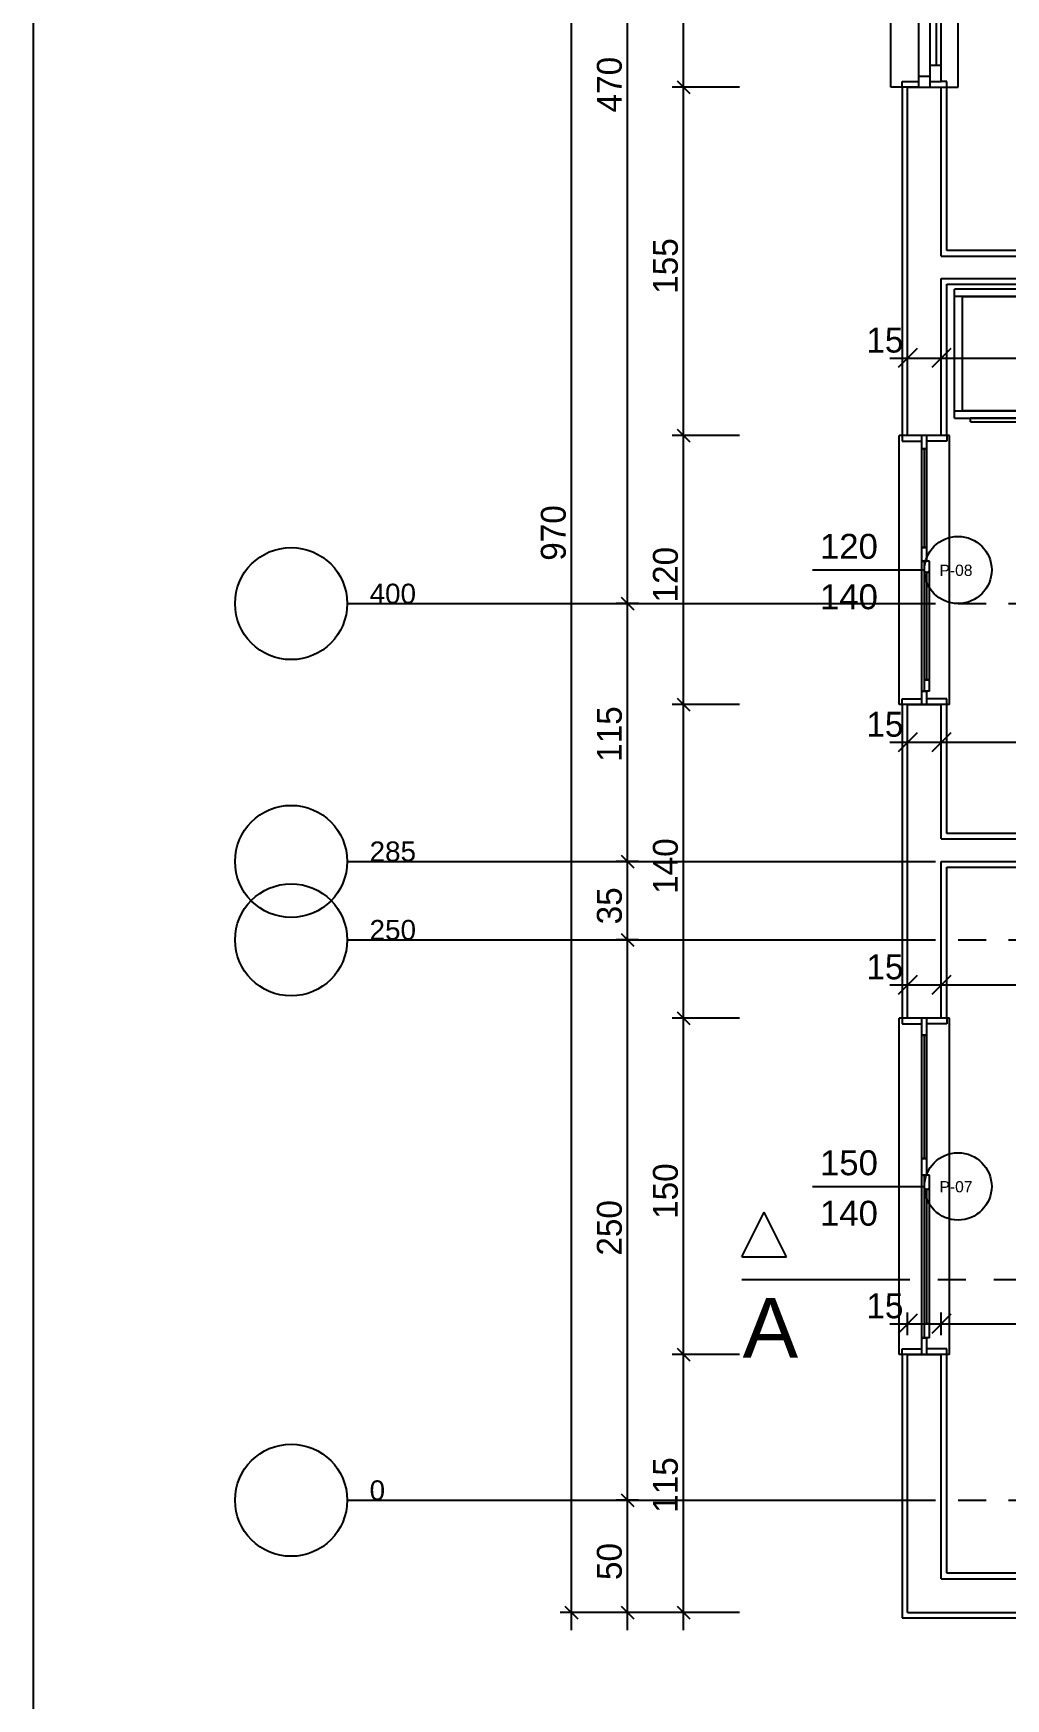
# Model space of a CAD drawing. Header units: metres. Extents: x -220 to 294, y -29 to 18.
# Drawn here: x -65.78 to -61.45, y -1.09 to 6.34 of the extents above; entities that cross this region are included whole.
import ezdxf

# ---------------------------------------------------------------- set-up
doc = ezdxf.new("R2010")
doc.units = ezdxf.units.M
doc.header["$MEASUREMENT"] = 0
doc.linetypes.add('CENTER2', pattern=[1.125, 0.75, -0.125, 0.125, -0.125])
doc.linetypes.add('HIDDEN2', pattern=[0.1875, 0.125, -0.0625])
for name, color, linetype in [('Aks', 7, 'Continuous'), ('Cizgi', 7, 'Continuous'), ('Duvar', 7, 'Continuous'), ('Kapi_Pencere', 7, 'Continuous'), ('Kutuphane', 7, 'Continuous'), ('Olculendirme', 7, 'Continuous'), ('Standart', 7, 'Continuous')]:
    doc.layers.add(name, color=color, linetype=linetype)
doc.styles.add('arial_1_18', font='arial.ttf', dxfattribs={"height": 0.2})
doc.styles.add('comic sans ms_1_18', font='comic.ttf', dxfattribs={"height": 0.2})

msp = doc.modelspace()

# ---------------------------------------------------------------- linework, layer by layer
at = {"layer": 'Aks', "color": 248, "linetype": 'Continuous', "lineweight": -3}
for points in [[(-64.383, 3.8), (-61.883, 3.8)], [(-64.383, 2.65), (-61.883, 2.65)], [(-64.383, 2.3), (-61.883, 2.3)], [(-64.383, -0.2), (-61.883, -0.2)]]:
    msp.add_lwpolyline(points, dxfattribs=at)
at = {"layer": 'Aks', "color": 248, "linetype": 'HIDDEN2', "lineweight": -3}
for points in [[(-61.883, 3.8), (-44.7342, 3.8)], [(-61.883, 2.65), (-44.7342, 2.65)], [(-61.883, 2.3), (-44.7342, 2.3)], [(-61.883, -0.2), (-44.7342, -0.2)]]:
    msp.add_lwpolyline(points, dxfattribs=at)
at = {"layer": 'Aks', "color": 115, "linetype": 'Continuous', "lineweight": -3}
for centre in [(-64.633, 3.8), (-64.633, 2.65), (-64.633, 2.3), (-64.633, -0.2)]:
    msp.add_circle(centre, 0.25, dxfattribs=at)
at = {"layer": 'Cizgi', "color": 216, "linetype": 'Continuous', "lineweight": -3}
msp.add_lwpolyline([(-65.783, 18), (-65.783, -12)], dxfattribs=at)
at = {"layer": 'Duvar', "color": 187, "linetype": 'Continuous', "lineweight": -3}
for points in [[(-61.908, 6.104), (-61.908, 6.129)], [(-61.908, 6.129), (-61.833, 6.129)], [(-61.908, 6.104), (-61.908, 5.25)], [(-61.708, 6.129), (-61.733, 6.129)], [(-61.708, 6.104), (-61.708, 6.129)], [(-61.708, 5.375), (-61.708, 6.104)], [(-57.333, 5.375), (-61.708, 5.375)], [(-61.908, 5.25), (-61.908, 4.55)], [(-61.708, 4.55), (-61.708, 5.225)], [(-61.708, 5.225), (-57.358, 5.225)], [(-61.908, 4.55), (-61.908, 4.525)], [(-61.708, 4.55), (-61.708, 4.525)], [(-61.908, 4.525), (-61.8192, 4.525)], [(-61.708, 4.525), (-61.7967, 4.525)], [(-61.908, 3.35), (-61.908, 3.375)], [(-61.908, 3.375), (-61.8192, 3.375)], [(-61.908, 3.35), (-61.908, 2.65)], [(-61.708, 3.375), (-61.7967, 3.375)], [(-61.708, 3.35), (-61.708, 3.375)], [(-61.708, 2.775), (-61.708, 3.35)], [(-60.4081, 2.775), (-61.708, 2.775)], [(-61.908, 2.65), (-61.908, 1.95)], [(-61.708, 1.95), (-61.708, 2.625)], [(-61.708, 2.625), (-60.4081, 2.625)], [(-61.908, 1.95), (-61.908, 1.925)], [(-61.708, 1.95), (-61.708, 1.925)], [(-61.908, 1.925), (-61.8192, 1.925)], [(-61.708, 1.925), (-61.7967, 1.925)], [(-61.908, 0.45), (-61.908, 0.475)], [(-61.908, 0.475), (-61.8192, 0.475)], [(-61.908, 0.45), (-61.908, -0.725)], [(-61.708, 0.475), (-61.7967, 0.475)], [(-61.708, 0.45), (-61.708, 0.475)], [(-61.708, -0.525), (-61.708, 0.45)], [(-57.958, -0.525), (-61.708, -0.525)], [(-61.908, -0.725), (-57.933, -0.725)]]:
    msp.add_lwpolyline(points, dxfattribs=at)
at = {"layer": 'Duvar', "color": 166, "linetype": 'Continuous', "lineweight": -3}
for points in [[(-61.883, 5.25), (-61.883, 6.104)], [(-61.883, 6.104), (-61.733, 6.104)], [(-61.733, 5.35), (-61.733, 6.104)], [(-61.733, 5.35), (-57.333, 5.35)], [(-61.883, 4.55), (-61.883, 5.25)], [(-61.733, 4.55), (-61.733, 5.25)], [(-61.733, 5.25), (-57.333, 5.25)], [(-61.733, 4.55), (-61.883, 4.55)], [(-61.883, 2.65), (-61.883, 3.35)], [(-61.883, 3.35), (-61.733, 3.35)], [(-61.733, 2.75), (-61.733, 3.35)], [(-61.733, 2.75), (-60.383, 2.75)], [(-61.883, 1.95), (-61.883, 2.65)], [(-61.733, 1.95), (-61.733, 2.65)], [(-61.733, 2.65), (-60.383, 2.65)], [(-61.733, 1.95), (-61.883, 1.95)], [(-61.883, -0.7), (-61.883, 0.45)], [(-61.883, 0.45), (-61.733, 0.45)], [(-61.733, -0.55), (-61.733, 0.45)], [(-61.733, -0.55), (-57.933, -0.55)], [(-61.883, -0.7), (-57.933, -0.7)]]:
    msp.add_lwpolyline(points, dxfattribs=at)
at = {"layer": 'Kapi_Pencere', "color": 98, "linetype": 'Continuous', "lineweight": -3}
for points in [[(-61.958, 6.104), (-61.958, 8.104)], [(-61.658, 6.104), (-61.658, 8.104)], [(-61.833, 6.1528), (-61.833, 7.0796)], [(-61.783, 6.2016), (-61.783, 7.0308)], [(-61.7548, 6.2016), (-61.7548, 7.0308)], [(-61.733, 6.2016), (-61.733, 7.0308)], [(-61.783, 6.1528), (-61.783, 6.2016)], [(-61.783, 6.2016), (-61.7576, 6.2016)], [(-61.783, 6.2016), (-61.733, 6.2016)], [(-61.7576, 6.2016), (-61.7548, 6.2016)], [(-61.7548, 6.2016), (-61.733, 6.2016)], [(-61.733, 6.1288), (-61.733, 6.2016)], [(-61.833, 6.104), (-61.958, 6.104)], [(-61.833, 6.1528), (-61.783, 6.1528)], [(-61.833, 6.104), (-61.833, 6.1528)], [(-61.833, 6.104), (-61.783, 6.104)], [(-61.783, 6.104), (-61.783, 6.1528)], [(-61.783, 6.1288), (-61.733, 6.1288)], [(-61.783, 6.104), (-61.658, 6.104)], [(-61.9205, 3.35), (-61.9205, 4.55)], [(-61.8192, 4.55), (-61.9205, 4.55)], [(-61.7967, 4.55), (-61.8192, 4.55)], [(-61.8192, 4.49), (-61.8192, 4.55)], [(-61.7967, 4.49), (-61.7967, 4.55)], [(-61.6955, 4.55), (-61.7967, 4.55)], [(-61.6955, 3.35), (-61.6955, 4.55)], [(-61.8192, 4.05), (-61.8192, 4.49)], [(-61.8155, 4.49), (-61.8192, 4.49)], [(-61.8192, 4.49), (-61.7967, 4.49)], [(-61.8005, 4.49), (-61.8155, 4.49)], [(-61.808, 4.05), (-61.808, 4.49)], [(-61.7967, 4.49), (-61.8005, 4.49)], [(-61.7967, 4.05), (-61.7967, 4.49)], [(-61.8192, 3.99), (-61.8192, 4.05)], [(-61.8155, 4.05), (-61.8192, 4.05)], [(-61.7967, 4.05), (-61.8192, 4.05)], [(-61.8155, 4.05), (-61.8005, 4.05)], [(-61.7967, 4.05), (-61.8005, 4.05)], [(-61.7967, 3.99), (-61.7967, 4.05)], [(-62.308, 3.95), (-61.808, 3.95)], [(-61.8192, 3.41), (-61.8192, 3.99)], [(-61.808, 3.99), (-61.8192, 3.99)], [(-61.8192, 3.99), (-61.7967, 3.99)], [(-61.7967, 3.99), (-61.808, 3.99)], [(-61.808, 3.94), (-61.808, 3.99)], [(-61.7855, 3.99), (-61.808, 3.99)], [(-61.808, 3.46), (-61.808, 3.94)], [(-61.8005, 3.94), (-61.808, 3.94)], [(-61.808, 3.94), (-61.7855, 3.94)], [(-61.8005, 3.94), (-61.793, 3.94)], [(-61.7855, 3.99), (-61.7967, 3.99)], [(-61.7967, 3.46), (-61.7967, 3.94)], [(-61.7855, 3.94), (-61.793, 3.94)], [(-61.7855, 3.94), (-61.7855, 3.99)], [(-61.7855, 3.46), (-61.7855, 3.94)], [(-61.808, 3.41), (-61.808, 3.46)], [(-61.8005, 3.46), (-61.808, 3.46)], [(-61.808, 3.46), (-61.7855, 3.46)], [(-61.793, 3.46), (-61.8005, 3.46)], [(-61.7855, 3.46), (-61.793, 3.46)], [(-61.7855, 3.41), (-61.7855, 3.46)], [(-61.8192, 3.35), (-61.9205, 3.35)], [(-61.8192, 3.35), (-61.8192, 3.41)], [(-61.808, 3.41), (-61.8192, 3.41)], [(-61.8192, 3.41), (-61.7967, 3.41)], [(-61.7967, 3.35), (-61.8192, 3.35)], [(-61.7967, 3.41), (-61.808, 3.41)], [(-61.7855, 3.41), (-61.808, 3.41)], [(-61.7967, 3.35), (-61.7967, 3.41)], [(-61.7855, 3.41), (-61.7967, 3.41)], [(-61.6955, 3.35), (-61.7967, 3.35)], [(-61.9205, 0.45), (-61.9205, 1.95)], [(-61.8192, 1.95), (-61.9205, 1.95)], [(-61.7967, 1.95), (-61.8192, 1.95)], [(-61.8192, 1.875), (-61.8192, 1.95)], [(-61.7967, 1.875), (-61.7967, 1.95)], [(-61.6955, 1.95), (-61.7967, 1.95)], [(-61.6955, 0.45), (-61.6955, 1.95)], [(-61.8192, 1.325), (-61.8192, 1.875)], [(-61.8155, 1.875), (-61.8192, 1.875)], [(-61.8192, 1.875), (-61.7967, 1.875)], [(-61.8005, 1.875), (-61.8155, 1.875)], [(-61.808, 1.325), (-61.808, 1.875)], [(-61.7967, 1.875), (-61.8005, 1.875)], [(-61.7967, 1.325), (-61.7967, 1.875)], [(-61.8192, 1.25), (-61.8192, 1.325)], [(-61.8155, 1.325), (-61.8192, 1.325)], [(-61.7967, 1.325), (-61.8192, 1.325)], [(-61.8155, 1.325), (-61.8005, 1.325)], [(-61.7967, 1.325), (-61.8005, 1.325)], [(-61.7967, 1.25), (-61.7967, 1.325)], [(-62.308, 1.2), (-61.808, 1.2)], [(-61.8192, 0.525), (-61.8192, 1.25)], [(-61.808, 1.25), (-61.8192, 1.25)], [(-61.8192, 1.25), (-61.7967, 1.25)], [(-61.7967, 1.25), (-61.808, 1.25)], [(-61.808, 1.1875), (-61.808, 1.25)], [(-61.7855, 1.25), (-61.808, 1.25)], [(-61.7855, 1.25), (-61.7967, 1.25)], [(-61.7855, 1.1875), (-61.7855, 1.25)], [(-61.808, 0.5875), (-61.808, 1.1875)], [(-61.8005, 1.1875), (-61.808, 1.1875)], [(-61.808, 1.1875), (-61.7855, 1.1875)], [(-61.8005, 1.1875), (-61.793, 1.1875)], [(-61.7967, 0.5875), (-61.7967, 1.1875)], [(-61.7855, 1.1875), (-61.793, 1.1875)], [(-61.7855, 0.5875), (-61.7855, 1.1875)], [(-61.8192, 0.45), (-61.8192, 0.525)], [(-61.808, 0.525), (-61.8192, 0.525)], [(-61.8192, 0.525), (-61.7967, 0.525)], [(-61.808, 0.525), (-61.808, 0.5875)], [(-61.8005, 0.5875), (-61.808, 0.5875)], [(-61.808, 0.5875), (-61.7855, 0.5875)], [(-61.7967, 0.525), (-61.808, 0.525)], [(-61.7855, 0.525), (-61.808, 0.525)], [(-61.793, 0.5875), (-61.8005, 0.5875)], [(-61.7967, 0.45), (-61.7967, 0.525)], [(-61.7855, 0.525), (-61.7967, 0.525)], [(-61.7855, 0.5875), (-61.793, 0.5875)], [(-61.7855, 0.525), (-61.7855, 0.5875)], [(-61.8192, 0.45), (-61.9205, 0.45)], [(-61.7967, 0.45), (-61.8192, 0.45)], [(-61.6955, 0.45), (-61.7967, 0.45)]]:
    msp.add_lwpolyline(points, dxfattribs=at)
for centre in [(-61.658, 3.95), (-61.658, 1.2)]:
    msp.add_circle(centre, 0.15, dxfattribs=at)
at = {"layer": 'Kutuphane', "color": 253, "linetype": 'Continuous', "lineweight": -3}
for points in [[(-60.7738, 5.2024), (-61.6738, 5.2024)], [(-61.6738, 5.1696), (-61.6738, 5.2024)], [(-60.7738, 5.1696), (-61.6738, 5.1696)], [(-61.6738, 4.66), (-61.6738, 5.1696)], [(-61.6378, 5.1696), (-61.6738, 5.1696)], [(-61.6378, 4.66), (-61.6378, 5.1696)], [(-61.6378, 5.1696), (-60.7918, 5.1696)], [(-61.6738, 4.66), (-60.7738, 4.66)], [(-61.6738, 4.66), (-61.6378, 4.66)], [(-61.6738, 4.6271), (-61.6738, 4.66)], [(-61.6738, 4.6271), (-60.7738, 4.6271)], [(-60.7918, 4.66), (-61.6378, 4.66)], [(-60.8278, 4.6271), (-61.6018, 4.6271)], [(-61.6018, 4.6107), (-61.6018, 4.6271)], [(-61.6018, 4.6107), (-60.8278, 4.6107)]]:
    msp.add_lwpolyline(points, dxfattribs=at)
at = {"layer": 'Olculendirme', "color": 47, "linetype": 'Continuous', "lineweight": -3}
for points in [[(-63.383, -0.78), (-63.383, 9.08)], [(-63.133, -0.78), (-63.133, 9.08)], [(-62.883, -0.78), (-62.883, 9.08)], [(-62.633, 6.104), (-62.933, 6.104)], [(-61.883, 4.845), (-61.883, 4.945)], [(-61.733, 4.845), (-61.733, 4.945)], [(-61.963, 4.895), (-44.6542, 4.895)], [(-62.633, 4.55), (-62.933, 4.55)], [(-63.083, 3.8), (-63.183, 3.8)], [(-62.633, 3.35), (-62.933, 3.35)], [(-61.883, 3.1312), (-61.883, 3.2312)], [(-61.733, 3.1312), (-61.733, 3.2312)], [(-61.963, 3.1812), (-44.6542, 3.1812)], [(-63.083, 2.65), (-63.183, 2.65)], [(-63.083, 2.3), (-63.183, 2.3)], [(-61.963, 2.0991), (-55.753, 2.0991)], [(-61.883, 2.0491), (-61.883, 2.1491)], [(-61.733, 2.0491), (-61.733, 2.1491)], [(-62.633, 1.95), (-62.933, 1.95)], [(-61.883, 0.537), (-61.883, 0.637)], [(-61.733, 0.537), (-61.733, 0.637)], [(-61.963, 0.587), (-44.6542, 0.587)], [(-62.633, 0.45), (-62.933, 0.45)], [(-63.083, -0.2), (-63.183, -0.2)], [(-63.333, -0.7), (-63.433, -0.7)], [(-62.883, -0.7), (-63.383, -0.7)], [(-63.083, -0.7), (-63.183, -0.7)], [(-62.633, -0.7), (-62.933, -0.7)]]:
    msp.add_lwpolyline(points, dxfattribs=at)
at = {"layer": 'Olculendirme', "color": 59, "linetype": 'Continuous', "lineweight": -3}
for points in [[(-62.9113, 6.1323), (-62.8547, 6.0757)], [(-61.8406, 4.9374), (-61.9254, 4.8526)], [(-61.6906, 4.9374), (-61.7754, 4.8526)], [(-62.9113, 4.5783), (-62.8547, 4.5217)], [(-63.1613, 3.8283), (-63.1047, 3.7717)], [(-62.9113, 3.3783), (-62.8547, 3.3217)], [(-61.8406, 3.2236), (-61.9254, 3.1388)], [(-61.6906, 3.2236), (-61.7754, 3.1388)], [(-63.1613, 2.6783), (-63.1047, 2.6217)], [(-63.1613, 2.3283), (-63.1047, 2.2717)], [(-61.8406, 2.1415), (-61.9254, 2.0567)], [(-61.6906, 2.1415), (-61.7754, 2.0567)], [(-62.9113, 1.9783), (-62.8547, 1.9217)], [(-61.8406, 0.6295), (-61.9254, 0.5446)], [(-61.6906, 0.6295), (-61.7754, 0.5446)], [(-62.9113, 0.4783), (-62.8547, 0.4217)], [(-63.1613, -0.1717), (-63.1047, -0.2283)], [(-63.4113, -0.6717), (-63.3547, -0.7283)], [(-63.1613, -0.6717), (-63.1047, -0.7283)], [(-62.9113, -0.6717), (-62.8547, -0.7283)]]:
    msp.add_lwpolyline(points, dxfattribs=at)
at = {"layer": 'Standart', "color": 250, "linetype": 'Continuous', "lineweight": -3}
for points in [[(-62.6231, 0.8855), (-62.5231, 1.0855)], [(-62.4231, 0.8855), (-62.5231, 1.0855)], [(-62.6231, 0.8855), (-62.4231, 0.8855)]]:
    msp.add_lwpolyline(points, dxfattribs=at)
at = {"layer": 'Standart', "color": 250, "linetype": 'CENTER2', "lineweight": -3}
msp.add_lwpolyline([(-62.6231, 0.7855), (-43.783, 0.7855)], dxfattribs=at)

# ---------------------------------------------------------------- texts
at = {"layer": 'Aks', "color": 250, "linetype": 'Continuous', "lineweight": -3, "style": 'arial_1_18'}
for s, height, p in [('400', 0.08889, (-64.283, 3.8)), ('285', 0.08889, (-64.283, 2.65)), ('250', 0.08889, (-64.283, 2.3)), ('0', 0.0889, (-64.283, -0.2))]:
    msp.add_text(s, height=height, dxfattribs=at).set_placement(p)
at = {"layer": 'Kapi_Pencere', "color": 98, "linetype": 'Continuous', "lineweight": -3, "style": 'arial_1_18'}
for s, height, p in [('120', 0.11111, (-62.2743, 4)), ('P-08', 0.05, (-61.741, 3.9238)), ('140', 0.11111, (-62.2743, 3.775)), ('150', 0.11111, (-62.2743, 1.25)), ('P-07', 0.05, (-61.741, 1.1738)), ('140', 0.11111, (-62.2743, 1.025))]:
    msp.add_text(s, height=height, dxfattribs=at).set_placement(p)
at = {"layer": 'Olculendirme', "color": 19, "linetype": 'Continuous', "lineweight": -3, "style": 'comic sans ms_1_18'}
for s, p in [('470', (-63.158, 5.9912)), ('155', (-62.908, 5.1821)), ('970', (-63.408, 3.9912)), ('120', (-62.908, 3.8051)), ('115', (-63.158, 3.094)), ('140', (-62.908, 2.5051)), ('35', (-63.158, 2.3691)), ('150', (-62.908, 1.0551)), ('250', (-63.158, 0.8912)), ('115', (-62.908, -0.256)), ('50', (-63.158, -0.5559))]:
    msp.add_text(s, height=0.11111, rotation=90, dxfattribs=at).set_placement(p)
for p in [(-62.067, 4.92), (-62.067, 3.2062), (-62.067, 2.1241), (-62.067, 0.612)]:
    msp.add_text('15', height=0.11111, dxfattribs=at).set_placement(p)
at = {"layer": 'Standart', "color": 19, "linetype": 'Continuous', "lineweight": -3, "style": 'arial_1_18'}
msp.add_text('A', height=0.2667, dxfattribs=at).set_placement((-62.6193, 0.4355))

doc.saveas('drawing.dxf')
